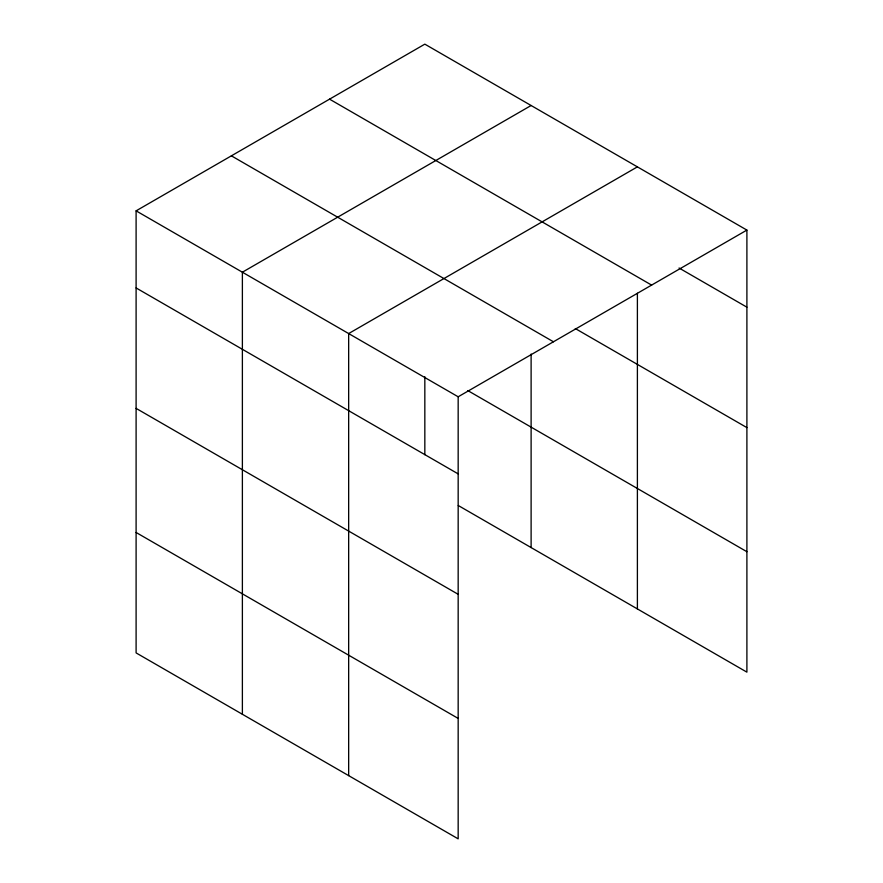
<?xml version="1.0" encoding="UTF-8"?>
<svg xmlns="http://www.w3.org/2000/svg" width="883" height="883" viewBox="0 0 883 883"><rect width="100%" height="100%" fill="white"/><g stroke="black" fill="none" stroke-linecap="round" stroke-linejoin="round"><path stroke-width="1.32" d="M136.103 210.849L458.167 396.787L458.167 838.85L136.103 652.912L136.103 210.849L424.833 44.15L746.897 230.088L746.897 672.151L458.277 505.517M531.113 105.507L242.383 272.207L242.383 714.27M637.394 166.865L348.664 333.564L348.664 775.627M458.167 396.787L746.897 230.088M679.06 268.013L746.897 307.174M329.558 99.161L651.61 285.099M575.297 328.553L746.897 427.615M231.39 155.838L553.442 341.776M467.824 390.595L746.897 551.709M136.103 287.935L458.167 473.873M136.103 408.376L458.167 594.314M136.103 532.471L458.167 718.409M637.394 293.233L637.394 608.928M531.113 354.05L531.113 547.57M424.833 376.721L424.833 454.734"/></g></svg>
